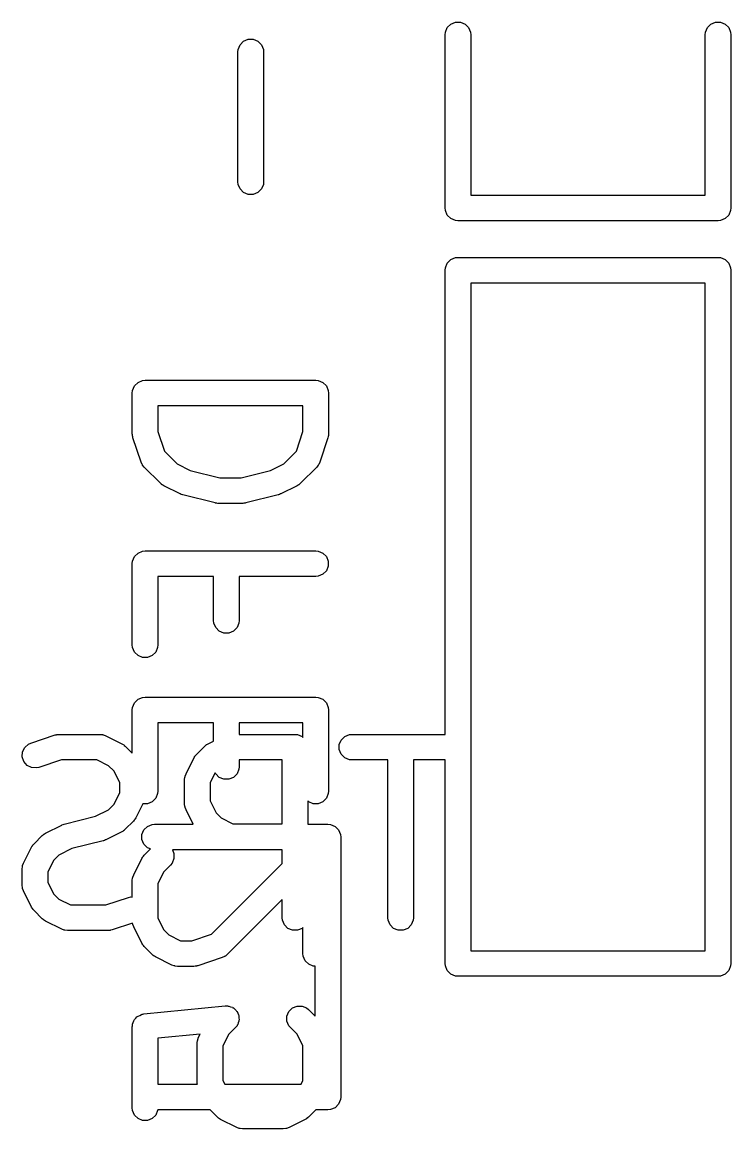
# Model space of a CAD drawing. Extents: x -2.1 to 1.75, y 0.25 to 2.72.
# Drawn here: x 1.1895 to 1.353, y 0.7683 to 1.0237 of the extents above; entities that cross this region are included whole.
import ezdxf

# ---------------------------------------------------------------- set-up
doc = ezdxf.new("R2010")
doc.units = 0
doc.header["$MEASUREMENT"] = 0
doc.layers.add('BLACK', color=7, linetype='CONTINUOUS')

msp = doc.modelspace()

# ---------------------------------------------------------------- linework, layer by layer
at = {"layer": 'BLACK', "linetype": 'CONTINUOUS'}
for p, q in [((1.2871, 1.02138), (1.28754, 1.02245)), ((1.28754, 1.02245), (1.28836, 1.02326)), ((1.28836, 1.02326), (1.28942, 1.0237)), ((1.28942, 1.0237), (1.29058, 1.0237)), ((1.29058, 1.0237), (1.29164, 1.02326)), ((1.29164, 1.02326), (1.29246, 1.02245)), ((1.29246, 1.02245), (1.2929, 1.02138)), ((1.3471, 1.02138), (1.34754, 1.02245)), ((1.34754, 1.02245), (1.34836, 1.02326)), ((1.34836, 1.02326), (1.34942, 1.0237)), ((1.34942, 1.0237), (1.35058, 1.0237)), ((1.35058, 1.0237), (1.35164, 1.02326)), ((1.35164, 1.02326), (1.35246, 1.02245)), ((1.35246, 1.02245), (1.3529, 1.02138)), ((1.23974, 1.01848), (1.24056, 1.0193)), ((1.24056, 1.0193), (1.24162, 1.01974)), ((1.24162, 1.01974), (1.24278, 1.01974)), ((1.24278, 1.01974), (1.24384, 1.0193)), ((1.24384, 1.0193), (1.24465, 1.01848)), ((1.28705, 1.02081), (1.2871, 1.02138)), ((1.28705, 0.98081), (1.28705, 1.02081)), ((1.2929, 1.02138), (1.29295, 1.02081)), ((1.29295, 1.02081), (1.29295, 0.98376)), ((1.34705, 1.02081), (1.3471, 1.02138)), ((1.34705, 0.98376), (1.34705, 1.02081)), ((1.3529, 1.02138), (1.35295, 1.02081)), ((1.35295, 1.02081), (1.35295, 0.98081)), ((1.23925, 1.01684), (1.2393, 1.01742)), ((1.23925, 0.98684), (1.23925, 1.01684)), ((1.2393, 1.01742), (1.23974, 1.01848)), ((1.24465, 1.01848), (1.2451, 1.01742)), ((1.2451, 1.01742), (1.24515, 1.01684)), ((1.24515, 1.01684), (1.24515, 0.98684)), ((1.2393, 0.98627), (1.23925, 0.98684)), ((1.23974, 0.9852), (1.2393, 0.98627)), ((1.2451, 0.98627), (1.24465, 0.9852)), ((1.24515, 0.98684), (1.2451, 0.98627)), ((1.24056, 0.98439), (1.23974, 0.9852)), ((1.24162, 0.98395), (1.24056, 0.98439)), ((1.24278, 0.98395), (1.24162, 0.98395)), ((1.24384, 0.98439), (1.24278, 0.98395)), ((1.24465, 0.9852), (1.24384, 0.98439)), ((1.29295, 0.98376), (1.34705, 0.98376)), ((1.2871, 0.98023), (1.28705, 0.98081)), ((1.35295, 0.98081), (1.3529, 0.98023)), ((1.28754, 0.97917), (1.2871, 0.98023)), ((1.28836, 0.97835), (1.28754, 0.97917)), ((1.28942, 0.97791), (1.28836, 0.97835)), ((1.35164, 0.97835), (1.35058, 0.97791)), ((1.35246, 0.97917), (1.35164, 0.97835)), ((1.3529, 0.98023), (1.35246, 0.97917)), ((1.29, 0.97785), (1.28942, 0.97791)), ((1.35, 0.97785), (1.29, 0.97785)), ((1.35058, 0.97791), (1.35, 0.97785)), ((1.2871, 0.96703), (1.28754, 0.9681)), ((1.28754, 0.9681), (1.28836, 0.96891)), ((1.28836, 0.96891), (1.28942, 0.96935)), ((1.28942, 0.96935), (1.29, 0.96941)), ((1.29, 0.96941), (1.35, 0.96941)), ((1.35, 0.96941), (1.35058, 0.96935)), ((1.35058, 0.96935), (1.35164, 0.96891)), ((1.35164, 0.96891), (1.35246, 0.9681)), ((1.35246, 0.9681), (1.3529, 0.96703)), ((1.28705, 0.96646), (1.2871, 0.96703)), ((1.28705, 0.85934), (1.28705, 0.96646)), ((1.3529, 0.96703), (1.35295, 0.96646)), ((1.35295, 0.96646), (1.35295, 0.80646)), ((1.29295, 0.9635), (1.29295, 0.80941)), ((1.34705, 0.9635), (1.29295, 0.9635)), ((1.34705, 0.80941), (1.34705, 0.9635)), ((1.21537, 0.93974), (1.21619, 0.94056)), ((1.21619, 0.94056), (1.21725, 0.941)), ((1.21725, 0.941), (1.21783, 0.94105)), ((1.21783, 0.94105), (1.2572, 0.94105)), ((1.2572, 0.94105), (1.25777, 0.941)), ((1.25777, 0.941), (1.25884, 0.94056)), ((1.25884, 0.94056), (1.25965, 0.93974)), ((1.21487, 0.9381), (1.21493, 0.93868)), ((1.21487, 0.92873), (1.21487, 0.9381)), ((1.21493, 0.93868), (1.21537, 0.93974)), ((1.25965, 0.93974), (1.26009, 0.93868)), ((1.26009, 0.93868), (1.26015, 0.9381)), ((1.26015, 0.9381), (1.26015, 0.92873)), ((1.25424, 0.93515), (1.22078, 0.93515)), ((1.22078, 0.93515), (1.22078, 0.92921)), ((1.25424, 0.92921), (1.25424, 0.93515)), ((1.2149, 0.92844), (1.21487, 0.92873)), ((1.2149, 0.92836), (1.2149, 0.92844)), ((1.21492, 0.92826), (1.2149, 0.92836)), ((1.21493, 0.92815), (1.21492, 0.92826)), ((1.21496, 0.92808), (1.21493, 0.92815)), ((1.21503, 0.92779), (1.21496, 0.92808)), ((1.2169, 0.92217), (1.21503, 0.92779)), ((1.22078, 0.92921), (1.22228, 0.9247)), ((1.25274, 0.9247), (1.25424, 0.92921)), ((1.26, 0.92779), (1.25812, 0.92217)), ((1.26006, 0.92808), (1.26, 0.92779)), ((1.26009, 0.92815), (1.26006, 0.92808)), ((1.2601, 0.92826), (1.26009, 0.92815)), ((1.26013, 0.92836), (1.2601, 0.92826)), ((1.26015, 0.92873), (1.26012, 0.92844)), ((1.26012, 0.92844), (1.26013, 0.92836)), ((1.22228, 0.9247), (1.2252, 0.92178)), ((1.24982, 0.92178), (1.25274, 0.9247)), ((1.21714, 0.92164), (1.2169, 0.92217)), ((1.25812, 0.92217), (1.25789, 0.92164)), ((1.21721, 0.92156), (1.21714, 0.92164)), ((1.21725, 0.92146), (1.21721, 0.92156)), ((1.21761, 0.92101), (1.21725, 0.92146)), ((1.22136, 0.91727), (1.21761, 0.92101)), ((1.2252, 0.92178), (1.22823, 0.92026)), ((1.22823, 0.92026), (1.23506, 0.91856)), ((1.23996, 0.91856), (1.24679, 0.92026)), ((1.24679, 0.92026), (1.24982, 0.92178)), ((1.25741, 0.92101), (1.25366, 0.91727)), ((1.25778, 0.92146), (1.25741, 0.92101)), ((1.25782, 0.92156), (1.25778, 0.92146)), ((1.25789, 0.92164), (1.25782, 0.92156)), ((1.22159, 0.91708), (1.22136, 0.91727)), ((1.22164, 0.91702), (1.22159, 0.91708)), ((1.22173, 0.91696), (1.22164, 0.91702)), ((1.22181, 0.9169), (1.22173, 0.91696)), ((1.23506, 0.91856), (1.23996, 0.91856)), ((1.25329, 0.91696), (1.25321, 0.9169)), ((1.25338, 0.91702), (1.25329, 0.91696)), ((1.25343, 0.91708), (1.25338, 0.91702)), ((1.25366, 0.91727), (1.25343, 0.91708)), ((1.22188, 0.91687), (1.22181, 0.9169)), ((1.22213, 0.91671), (1.22188, 0.91687)), ((1.22588, 0.91484), (1.22213, 0.91671)), ((1.22592, 0.91482), (1.22588, 0.91484)), ((1.22594, 0.91481), (1.22592, 0.91482)), ((1.22618, 0.91472), (1.22594, 0.91481)), ((1.22642, 0.91463), (1.22618, 0.91472)), ((1.22644, 0.91463), (1.22642, 0.91463)), ((1.22649, 0.91461), (1.22644, 0.91463)), ((1.23398, 0.91274), (1.22649, 0.91461)), ((1.24854, 0.91461), (1.24104, 0.91274)), ((1.24858, 0.91463), (1.24854, 0.91461)), ((1.2486, 0.91463), (1.24858, 0.91463)), ((1.24884, 0.91472), (1.2486, 0.91463)), ((1.24909, 0.91481), (1.24884, 0.91472)), ((1.2491, 0.91482), (1.24909, 0.91481)), ((1.24914, 0.91484), (1.2491, 0.91482)), ((1.25289, 0.91671), (1.24914, 0.91484)), ((1.25314, 0.91687), (1.25289, 0.91671)), ((1.25321, 0.9169), (1.25314, 0.91687)), ((1.23408, 0.91272), (1.23398, 0.91274)), ((1.23412, 0.91271), (1.23408, 0.91272)), ((1.23434, 0.91269), (1.23412, 0.91271)), ((1.23456, 0.91265), (1.23434, 0.91269)), ((1.2346, 0.91266), (1.23456, 0.91265)), ((1.2347, 0.91265), (1.2346, 0.91266)), ((1.24032, 0.91265), (1.2347, 0.91265)), ((1.24043, 0.91266), (1.24032, 0.91265)), ((1.24047, 0.91265), (1.24043, 0.91266)), ((1.24068, 0.91269), (1.24047, 0.91265)), ((1.2409, 0.91271), (1.24068, 0.91269)), ((1.24094, 0.91272), (1.2409, 0.91271)), ((1.24104, 0.91274), (1.24094, 0.91272)), ((1.21619, 0.90119), (1.21725, 0.90163)), ((1.21725, 0.90163), (1.21783, 0.90168)), ((1.21783, 0.90168), (1.2572, 0.90168)), ((1.2572, 0.90168), (1.25777, 0.90163)), ((1.25777, 0.90163), (1.25884, 0.90119)), ((1.21487, 0.89873), (1.21493, 0.89931)), ((1.21493, 0.89931), (1.21537, 0.90037)), ((1.21537, 0.90037), (1.21619, 0.90119)), ((1.25884, 0.90119), (1.25965, 0.90037)), ((1.25965, 0.90037), (1.26009, 0.89931)), ((1.26009, 0.89931), (1.26009, 0.89815)), ((1.21487, 0.87998), (1.21487, 0.89873)), ((1.25965, 0.89709), (1.25884, 0.89628)), ((1.26009, 0.89815), (1.25965, 0.89709)), ((1.23362, 0.89578), (1.22078, 0.89578)), ((1.22078, 0.89578), (1.22078, 0.87998)), ((1.23362, 0.88561), (1.23362, 0.89578)), ((1.2572, 0.89578), (1.23953, 0.89578)), ((1.23953, 0.89578), (1.23953, 0.88561)), ((1.25777, 0.89583), (1.2572, 0.89578)), ((1.25884, 0.89628), (1.25777, 0.89583)), ((1.23368, 0.88503), (1.23362, 0.88561)), ((1.23412, 0.88397), (1.23368, 0.88503)), ((1.23493, 0.88315), (1.23412, 0.88397)), ((1.23903, 0.88397), (1.23822, 0.88315)), ((1.23947, 0.88503), (1.23903, 0.88397)), ((1.23953, 0.88561), (1.23947, 0.88503)), ((1.236, 0.88271), (1.23493, 0.88315)), ((1.23715, 0.88271), (1.236, 0.88271)), ((1.23822, 0.88315), (1.23715, 0.88271)), ((1.21493, 0.87941), (1.21487, 0.87998)), ((1.21537, 0.87834), (1.21493, 0.87941)), ((1.22072, 0.87941), (1.22028, 0.87834)), ((1.22078, 0.87998), (1.22072, 0.87941)), ((1.21619, 0.87753), (1.21537, 0.87834)), ((1.21725, 0.87709), (1.21619, 0.87753)), ((1.2184, 0.87709), (1.21725, 0.87709)), ((1.21947, 0.87753), (1.2184, 0.87709)), ((1.22028, 0.87834), (1.21947, 0.87753)), ((1.21493, 0.86556), (1.21537, 0.86663)), ((1.21537, 0.86663), (1.21619, 0.86744)), ((1.21619, 0.86744), (1.21725, 0.86788)), ((1.21725, 0.86788), (1.21783, 0.86794)), ((1.21783, 0.86794), (1.2572, 0.86794)), ((1.2572, 0.86794), (1.25777, 0.86788)), ((1.25777, 0.86788), (1.25884, 0.86744)), ((1.25884, 0.86744), (1.25965, 0.86663)), ((1.25965, 0.86663), (1.26009, 0.86556)), ((1.21487, 0.86499), (1.21493, 0.86556)), ((1.21487, 0.85497), (1.21487, 0.86499)), ((1.26009, 0.86556), (1.26015, 0.86499)), ((1.26015, 0.86499), (1.26015, 0.84624)), ((1.23362, 0.86203), (1.22078, 0.86203)), ((1.22078, 0.86203), (1.22078, 0.84624)), ((1.23362, 0.85779), (1.23362, 0.86203)), ((1.25424, 0.86203), (1.23953, 0.86203)), ((1.23953, 0.86203), (1.23953, 0.85934)), ((1.25424, 0.85864), (1.25424, 0.86203)), ((1.19148, 0.85731), (1.1971, 0.85919)), ((1.1971, 0.85919), (1.19739, 0.85925)), ((1.19739, 0.85925), (1.19746, 0.85928)), ((1.19746, 0.85928), (1.19756, 0.85929)), ((1.19756, 0.85929), (1.19767, 0.85931)), ((1.19767, 0.85931), (1.19774, 0.85931)), ((1.19774, 0.85931), (1.19804, 0.85934)), ((1.19804, 0.85934), (1.20741, 0.85934)), ((1.20741, 0.85934), (1.20799, 0.85928)), ((1.20799, 0.85928), (1.20808, 0.85924)), ((1.20808, 0.85924), (1.20819, 0.85923)), ((1.20819, 0.85923), (1.20873, 0.85903)), ((1.20873, 0.85903), (1.21248, 0.85715)), ((1.23953, 0.85934), (1.2524, 0.85934)), ((1.2524, 0.85934), (1.25298, 0.85928)), ((1.25298, 0.85928), (1.25404, 0.85884)), ((1.25404, 0.85884), (1.25424, 0.85864)), ((1.26307, 0.85803), (1.26389, 0.85884)), ((1.26389, 0.85884), (1.26495, 0.85928)), ((1.26495, 0.85928), (1.26553, 0.85934)), ((1.26553, 0.85934), (1.28705, 0.85934)), ((1.18956, 0.85529), (1.19008, 0.85632)), ((1.19008, 0.85632), (1.19095, 0.85708)), ((1.19095, 0.85708), (1.19148, 0.85731)), ((1.21248, 0.85715), (1.21273, 0.857)), ((1.21273, 0.857), (1.2128, 0.85697)), ((1.2128, 0.85697), (1.21288, 0.8569)), ((1.21288, 0.8569), (1.21297, 0.85684)), ((1.21297, 0.85684), (1.21302, 0.85678)), ((1.21302, 0.85678), (1.21325, 0.8566)), ((1.21325, 0.8566), (1.21487, 0.85497)), ((1.22969, 0.85472), (1.23157, 0.8566)), ((1.23157, 0.8566), (1.23179, 0.85678)), ((1.23179, 0.85678), (1.23185, 0.85684)), ((1.23185, 0.85684), (1.23193, 0.8569)), ((1.23193, 0.8569), (1.23202, 0.85697)), ((1.23202, 0.85697), (1.23209, 0.857)), ((1.23209, 0.857), (1.23234, 0.85715)), ((1.23234, 0.85715), (1.23362, 0.85779)), ((1.26263, 0.85696), (1.26307, 0.85803)), ((1.26263, 0.85581), (1.26263, 0.85696)), ((1.26307, 0.85474), (1.26263, 0.85581)), ((1.18948, 0.85414), (1.18956, 0.85529)), ((1.18985, 0.85305), (1.18948, 0.85414)), ((1.19851, 0.85343), (1.19334, 0.85171)), ((1.20671, 0.85343), (1.19851, 0.85343)), ((1.20941, 0.85208), (1.20671, 0.85343)), ((1.22727, 0.85021), (1.22914, 0.85396)), ((1.22914, 0.85396), (1.2293, 0.8542)), ((1.2293, 0.8542), (1.22933, 0.85428)), ((1.22933, 0.85428), (1.22939, 0.85436)), ((1.22939, 0.85436), (1.22945, 0.85445)), ((1.22945, 0.85445), (1.22951, 0.8545)), ((1.22951, 0.8545), (1.22969, 0.85472)), ((1.24945, 0.85343), (1.23953, 0.85343)), ((1.23953, 0.85343), (1.23953, 0.85186)), ((1.24945, 0.83872), (1.24945, 0.85343)), ((1.26389, 0.85393), (1.26307, 0.85474)), ((1.26495, 0.85349), (1.26389, 0.85393)), ((1.26553, 0.85343), (1.26495, 0.85349)), ((1.27382, 0.85343), (1.26553, 0.85343)), ((1.27382, 0.81701), (1.27382, 0.85343)), ((1.28705, 0.85343), (1.27973, 0.85343)), ((1.27973, 0.85343), (1.27973, 0.81701)), ((1.28705, 0.80646), (1.28705, 0.85343)), ((1.1906, 0.85218), (1.18985, 0.85305)), ((1.19163, 0.85166), (1.1906, 0.85218)), ((1.19278, 0.85158), (1.19163, 0.85166)), ((1.19334, 0.85171), (1.19278, 0.85158)), ((1.21061, 0.85089), (1.20941, 0.85208)), ((1.21196, 0.84819), (1.21061, 0.85089)), ((1.23947, 0.85129), (1.23903, 0.85022)), ((1.23953, 0.85186), (1.23947, 0.85129)), ((1.21196, 0.84583), (1.21196, 0.84819)), ((1.22695, 0.84889), (1.22701, 0.84946)), ((1.22695, 0.84326), (1.22695, 0.84889)), ((1.22701, 0.84946), (1.22705, 0.84956)), ((1.22705, 0.84956), (1.22706, 0.84967)), ((1.22706, 0.84967), (1.22727, 0.85021)), ((1.23401, 0.85049), (1.23286, 0.84819)), ((1.23286, 0.84819), (1.23286, 0.84396)), ((1.23412, 0.85022), (1.23401, 0.85049)), ((1.23493, 0.84941), (1.23412, 0.85022)), ((1.236, 0.84897), (1.23493, 0.84941)), ((1.23715, 0.84897), (1.236, 0.84897)), ((1.23822, 0.84941), (1.23715, 0.84897)), ((1.23903, 0.85022), (1.23822, 0.84941)), ((1.21061, 0.84314), (1.21196, 0.84583)), ((1.22072, 0.84566), (1.22028, 0.8446)), ((1.22078, 0.84624), (1.22072, 0.84566)), ((1.26009, 0.84566), (1.25965, 0.8446)), ((1.26015, 0.84624), (1.26009, 0.84566)), ((1.20941, 0.84194), (1.21061, 0.84314)), ((1.21731, 0.84334), (1.21567, 0.84007)), ((1.2184, 0.84334), (1.21731, 0.84334)), ((1.21947, 0.84378), (1.2184, 0.84334)), ((1.22028, 0.8446), (1.21947, 0.84378)), ((1.22701, 0.84269), (1.22695, 0.84326)), ((1.23286, 0.84396), (1.23421, 0.84126)), ((1.25556, 0.84378), (1.25536, 0.84398)), ((1.25536, 0.84398), (1.25536, 0.83858)), ((1.25662, 0.84334), (1.25556, 0.84378)), ((1.25777, 0.84334), (1.25662, 0.84334)), ((1.25884, 0.84378), (1.25777, 0.84334)), ((1.25965, 0.8446), (1.25884, 0.84378)), ((1.19919, 0.83863), (1.20638, 0.84042)), ((1.20638, 0.84042), (1.20941, 0.84194)), ((1.22705, 0.84259), (1.22701, 0.84269)), ((1.22706, 0.84248), (1.22705, 0.84259)), ((1.22727, 0.84194), (1.22706, 0.84248)), ((1.22894, 0.83858), (1.22727, 0.84194)), ((1.23421, 0.84126), (1.2354, 0.84006)), ((1.19484, 0.83653), (1.19859, 0.8384)), ((1.19859, 0.8384), (1.19863, 0.83842)), ((1.19863, 0.83842), (1.19865, 0.83843)), ((1.19865, 0.83843), (1.19889, 0.83852)), ((1.19889, 0.83852), (1.19913, 0.83861)), ((1.19913, 0.83861), (1.19915, 0.83861)), ((1.19915, 0.83861), (1.19919, 0.83863)), ((1.21512, 0.8393), (1.21325, 0.83742)), ((1.21531, 0.83953), (1.21512, 0.8393)), ((1.21537, 0.83958), (1.21531, 0.83953)), ((1.21542, 0.83967), (1.21537, 0.83958)), ((1.21549, 0.83975), (1.21542, 0.83967)), ((1.21552, 0.83982), (1.21549, 0.83975)), ((1.21567, 0.84007), (1.21552, 0.83982)), ((1.21754, 0.83727), (1.21836, 0.83809)), ((1.21836, 0.83809), (1.21942, 0.83853)), ((1.21942, 0.83853), (1.22, 0.83858)), ((1.22, 0.83858), (1.22894, 0.83858)), ((1.2354, 0.84006), (1.2381, 0.83872)), ((1.2381, 0.83872), (1.24945, 0.83872)), ((1.25536, 0.83858), (1.26, 0.83858)), ((1.26, 0.83858), (1.26058, 0.83853)), ((1.26058, 0.83853), (1.26164, 0.83809)), ((1.26164, 0.83809), (1.26246, 0.83727)), ((1.1922, 0.8341), (1.19407, 0.83598)), ((1.19407, 0.83598), (1.1943, 0.83616)), ((1.1943, 0.83616), (1.19435, 0.83622)), ((1.19435, 0.83622), (1.19444, 0.83628)), ((1.19444, 0.83628), (1.19452, 0.83634)), ((1.19452, 0.83634), (1.19459, 0.83637)), ((1.19459, 0.83637), (1.19484, 0.83653)), ((1.21248, 0.83687), (1.20873, 0.835)), ((1.21273, 0.83703), (1.21248, 0.83687)), ((1.2128, 0.83706), (1.21273, 0.83703)), ((1.21288, 0.83712), (1.2128, 0.83706)), ((1.21297, 0.83718), (1.21288, 0.83712)), ((1.21302, 0.83724), (1.21297, 0.83718)), ((1.21325, 0.83742), (1.21302, 0.83724)), ((1.2171, 0.83621), (1.21754, 0.83727)), ((1.2171, 0.83505), (1.2171, 0.83621)), ((1.26246, 0.83727), (1.2629, 0.83621)), ((1.2629, 0.83621), (1.26295, 0.83563)), ((1.26295, 0.83563), (1.26295, 0.77563)), ((1.18977, 0.82958), (1.19164, 0.83333)), ((1.19164, 0.83333), (1.1918, 0.83358)), ((1.1918, 0.83358), (1.19183, 0.83365)), ((1.19183, 0.83365), (1.1919, 0.83373)), ((1.1919, 0.83373), (1.19195, 0.83382)), ((1.19195, 0.83382), (1.19201, 0.83387)), ((1.19201, 0.83387), (1.1922, 0.8341)), ((1.20094, 0.83298), (1.19791, 0.83146)), ((1.20813, 0.83477), (1.20094, 0.83298)), ((1.20817, 0.83479), (1.20813, 0.83477)), ((1.20819, 0.83479), (1.20817, 0.83479)), ((1.20843, 0.83488), (1.20819, 0.83479)), ((1.20867, 0.83497), (1.20843, 0.83488)), ((1.20869, 0.83498), (1.20867, 0.83497)), ((1.20873, 0.835), (1.20869, 0.83498)), ((1.21754, 0.83399), (1.2171, 0.83505)), ((1.21836, 0.83317), (1.21754, 0.83399)), ((1.21761, 0.83145), (1.21905, 0.83289)), ((1.21905, 0.83289), (1.21836, 0.83317)), ((1.22412, 0.83268), (1.22447, 0.83182)), ((1.24945, 0.83268), (1.22412, 0.83268)), ((1.24945, 0.82954), (1.24945, 0.83268)), ((1.19671, 0.83026), (1.19536, 0.82757)), ((1.19791, 0.83146), (1.19671, 0.83026)), ((1.21519, 0.82694), (1.21706, 0.83068)), ((1.21706, 0.83068), (1.21722, 0.83093)), ((1.21722, 0.83093), (1.21725, 0.831)), ((1.21725, 0.831), (1.21731, 0.83109)), ((1.21731, 0.83109), (1.21737, 0.83117)), ((1.21737, 0.83117), (1.21743, 0.83123)), ((1.21743, 0.83123), (1.21761, 0.83145)), ((1.22447, 0.83066), (1.22403, 0.8296)), ((1.22447, 0.83182), (1.22447, 0.83066)), ((1.18946, 0.82826), (1.18951, 0.82884)), ((1.18946, 0.82451), (1.18946, 0.82826)), ((1.18951, 0.82884), (1.18956, 0.82894)), ((1.18956, 0.82904), (1.18977, 0.82958)), ((1.18956, 0.82894), (1.18956, 0.82904)), ((1.19536, 0.82757), (1.19536, 0.82521)), ((1.22213, 0.82762), (1.22078, 0.82492)), ((1.22366, 0.82915), (1.22213, 0.82762)), ((1.22403, 0.8296), (1.22366, 0.82915)), ((1.23311, 0.8132), (1.24945, 0.82954)), ((1.19536, 0.82521), (1.19671, 0.82251)), ((1.21487, 0.82561), (1.21493, 0.82619)), ((1.21487, 0.8218), (1.21487, 0.82561)), ((1.21493, 0.82619), (1.21497, 0.82629)), ((1.21497, 0.82629), (1.21498, 0.82639)), ((1.21498, 0.82639), (1.21519, 0.82694)), ((1.18951, 0.82394), (1.18946, 0.82451)), ((1.18956, 0.82384), (1.18951, 0.82394)), ((1.18956, 0.82373), (1.18956, 0.82384)), ((1.18977, 0.82319), (1.18956, 0.82373)), ((1.19164, 0.81944), (1.18977, 0.82319)), ((1.19671, 0.82251), (1.19791, 0.82132)), ((1.22078, 0.82492), (1.22078, 0.81694)), ((1.19791, 0.82132), (1.20061, 0.81997)), ((1.20061, 0.81997), (1.2088, 0.81997)), ((1.2088, 0.81997), (1.21397, 0.82169)), ((1.21397, 0.82169), (1.21454, 0.82182)), ((1.21454, 0.82182), (1.21487, 0.8218)), ((1.24945, 0.82119), (1.23679, 0.80853)), ((1.24945, 0.81701), (1.24945, 0.82119)), ((1.1918, 0.8192), (1.19164, 0.81944)), ((1.19183, 0.81912), (1.1918, 0.8192)), ((1.1919, 0.81904), (1.19183, 0.81912)), ((1.19195, 0.81895), (1.1919, 0.81904)), ((1.19201, 0.8189), (1.19195, 0.81895)), ((1.1922, 0.81868), (1.19201, 0.8189)), ((1.19407, 0.8168), (1.1922, 0.81868)), ((1.1943, 0.81662), (1.19407, 0.8168)), ((1.19435, 0.81656), (1.1943, 0.81662)), ((1.19444, 0.8165), (1.19435, 0.81656)), ((1.19452, 0.81643), (1.19444, 0.8165)), ((1.19459, 0.8164), (1.19452, 0.81643)), ((1.19484, 0.81625), (1.19459, 0.8164)), ((1.19859, 0.81437), (1.19484, 0.81625)), ((1.21492, 0.81578), (1.21022, 0.81421)), ((1.21493, 0.81567), (1.21492, 0.81578)), ((1.21497, 0.81557), (1.21493, 0.81567)), ((1.21498, 0.81546), (1.21497, 0.81557)), ((1.21519, 0.81492), (1.21498, 0.81546)), ((1.21706, 0.81117), (1.21519, 0.81492)), ((1.22078, 0.81694), (1.22213, 0.81424)), ((1.24951, 0.81644), (1.24945, 0.81701)), ((1.24995, 0.81537), (1.24951, 0.81644)), ((1.25076, 0.81456), (1.24995, 0.81537)), ((1.25424, 0.81476), (1.25404, 0.81456)), ((1.25424, 0.80874), (1.25424, 0.81476)), ((1.27388, 0.81644), (1.27382, 0.81701)), ((1.27432, 0.81537), (1.27388, 0.81644)), ((1.27513, 0.81456), (1.27432, 0.81537)), ((1.27923, 0.81537), (1.27842, 0.81456)), ((1.27967, 0.81644), (1.27923, 0.81537)), ((1.27973, 0.81701), (1.27967, 0.81644)), ((1.19913, 0.81417), (1.19859, 0.81437)), ((1.19924, 0.81416), (1.19913, 0.81417)), ((1.19933, 0.81412), (1.19924, 0.81416)), ((1.19991, 0.81406), (1.19933, 0.81412)), ((1.20928, 0.81406), (1.19991, 0.81406)), ((1.20958, 0.81409), (1.20928, 0.81406)), ((1.20965, 0.81409), (1.20958, 0.81409)), ((1.20976, 0.81411), (1.20965, 0.81409)), ((1.20986, 0.81412), (1.20976, 0.81411)), ((1.20993, 0.81415), (1.20986, 0.81412)), ((1.21022, 0.81421), (1.20993, 0.81415)), ((1.22213, 0.81424), (1.22333, 0.81304)), ((1.22333, 0.81304), (1.22602, 0.81169)), ((1.2286, 0.81169), (1.23311, 0.8132)), ((1.25183, 0.81412), (1.25076, 0.81456)), ((1.25298, 0.81412), (1.25183, 0.81412)), ((1.25404, 0.81456), (1.25298, 0.81412)), ((1.2762, 0.81412), (1.27513, 0.81456)), ((1.27735, 0.81412), (1.2762, 0.81412)), ((1.27842, 0.81456), (1.27735, 0.81412)), ((1.21722, 0.81092), (1.21706, 0.81117)), ((1.21725, 0.81085), (1.21722, 0.81092)), ((1.21731, 0.81077), (1.21725, 0.81085)), ((1.21737, 0.81068), (1.21731, 0.81077)), ((1.21743, 0.81063), (1.21737, 0.81068)), ((1.21761, 0.8104), (1.21743, 0.81063)), ((1.21949, 0.80853), (1.21761, 0.8104)), ((1.22602, 0.81169), (1.2286, 0.81169)), ((1.21972, 0.80834), (1.21949, 0.80853)), ((1.21977, 0.80828), (1.21972, 0.80834)), ((1.21986, 0.80823), (1.21977, 0.80828)), ((1.21994, 0.80816), (1.21986, 0.80823)), ((1.22001, 0.80813), (1.21994, 0.80816)), ((1.22026, 0.80798), (1.22001, 0.80813)), ((1.22401, 0.8061), (1.22026, 0.80798)), ((1.23563, 0.80782), (1.23001, 0.80594)), ((1.23616, 0.80805), (1.23563, 0.80782)), ((1.23624, 0.80812), (1.23616, 0.80805)), ((1.23634, 0.80816), (1.23624, 0.80812)), ((1.23679, 0.80853), (1.23634, 0.80816)), ((1.2543, 0.80817), (1.25424, 0.80874)), ((1.25474, 0.8071), (1.2543, 0.80817)), ((1.25556, 0.80629), (1.25474, 0.8071)), ((1.29295, 0.80941), (1.34705, 0.80941)), ((1.22455, 0.80589), (1.22401, 0.8061)), ((1.22465, 0.80589), (1.22455, 0.80589)), ((1.22475, 0.80585), (1.22465, 0.80589)), ((1.22533, 0.80579), (1.22475, 0.80585)), ((1.22908, 0.80579), (1.22533, 0.80579)), ((1.22937, 0.80582), (1.22908, 0.80579)), ((1.22945, 0.80581), (1.22937, 0.80582)), ((1.22955, 0.80584), (1.22945, 0.80581)), ((1.22965, 0.80585), (1.22955, 0.80584)), ((1.22972, 0.80588), (1.22965, 0.80585)), ((1.23001, 0.80594), (1.22972, 0.80588)), ((1.25662, 0.80585), (1.25556, 0.80629)), ((1.25705, 0.80585), (1.25662, 0.80585)), ((1.25705, 0.79432), (1.25705, 0.80585)), ((1.2871, 0.80588), (1.28705, 0.80646)), ((1.28754, 0.80482), (1.2871, 0.80588)), ((1.28836, 0.804), (1.28754, 0.80482)), ((1.35246, 0.80482), (1.35164, 0.804)), ((1.3529, 0.80588), (1.35246, 0.80482)), ((1.35295, 0.80646), (1.3529, 0.80588)), ((1.28942, 0.80356), (1.28836, 0.804)), ((1.29, 0.8035), (1.28942, 0.80356)), ((1.35, 0.8035), (1.29, 0.8035)), ((1.35058, 0.80356), (1.35, 0.8035)), ((1.35164, 0.804), (1.35058, 0.80356)), ((1.21608, 0.79422), (1.21619, 0.79432)), ((1.21619, 0.79432), (1.21659, 0.79449)), ((1.21659, 0.79449), (1.21697, 0.79469)), ((1.21697, 0.79469), (1.21718, 0.79474)), ((1.21718, 0.79474), (1.21725, 0.79477)), ((1.21725, 0.79477), (1.21732, 0.79477)), ((1.21732, 0.79477), (1.21753, 0.79481)), ((1.21753, 0.79481), (1.23628, 0.79668)), ((1.23628, 0.79668), (1.23686, 0.79668)), ((1.23686, 0.79668), (1.237, 0.79664)), ((1.237, 0.79664), (1.23715, 0.79664)), ((1.23715, 0.79664), (1.23755, 0.79647)), ((1.23755, 0.79647), (1.23796, 0.79635)), ((1.23796, 0.79635), (1.23808, 0.79626)), ((1.23808, 0.79626), (1.23822, 0.7962)), ((1.23822, 0.7962), (1.23852, 0.79589)), ((1.23852, 0.79589), (1.23885, 0.79562)), ((1.23885, 0.79562), (1.23893, 0.79549)), ((1.23893, 0.79549), (1.23903, 0.79538)), ((1.23903, 0.79538), (1.2392, 0.79499)), ((1.2392, 0.79499), (1.2394, 0.79461)), ((1.2394, 0.79461), (1.23941, 0.79446)), ((1.23941, 0.79446), (1.23947, 0.79432)), ((1.25055, 0.79432), (1.25099, 0.79538)), ((1.25099, 0.79538), (1.25181, 0.7962)), ((1.25181, 0.7962), (1.25287, 0.79664)), ((1.25287, 0.79664), (1.25402, 0.79664)), ((1.25402, 0.79664), (1.25509, 0.7962)), ((1.25509, 0.7962), (1.25554, 0.79583)), ((1.25554, 0.79583), (1.25705, 0.79432)), ((1.21487, 0.79187), (1.2149, 0.79208)), ((1.21487, 0.77312), (1.21487, 0.79187)), ((1.21489, 0.79215), (1.21491, 0.79222)), ((1.2149, 0.79208), (1.21489, 0.79215)), ((1.21491, 0.79222), (1.21493, 0.79245)), ((1.21493, 0.79245), (1.2151, 0.79284)), ((1.2151, 0.79284), (1.21522, 0.79326)), ((1.21522, 0.79326), (1.21532, 0.79337)), ((1.21532, 0.79337), (1.21537, 0.79351)), ((1.21537, 0.79351), (1.21568, 0.79381)), ((1.21568, 0.79381), (1.21595, 0.79415)), ((1.21595, 0.79415), (1.21608, 0.79422)), ((1.23903, 0.7921), (1.23866, 0.79166)), ((1.23909, 0.79224), (1.23903, 0.7921)), ((1.23918, 0.79236), (1.23909, 0.79224)), ((1.23931, 0.79277), (1.23918, 0.79236)), ((1.23947, 0.79317), (1.23931, 0.79277)), ((1.23947, 0.79432), (1.23947, 0.79389)), ((1.23947, 0.79389), (1.23951, 0.79346)), ((1.23951, 0.79346), (1.23947, 0.79332)), ((1.23947, 0.79332), (1.23947, 0.79317)), ((1.25055, 0.79317), (1.25055, 0.79432)), ((1.25099, 0.7921), (1.25055, 0.79317)), ((1.25136, 0.79166), (1.25099, 0.7921)), ((1.23055, 0.79017), (1.22078, 0.7892)), ((1.22998, 0.7889), (1.23018, 0.78944)), ((1.23018, 0.78944), (1.23055, 0.79017)), ((1.23713, 0.79012), (1.23578, 0.78742)), ((1.23866, 0.79166), (1.23713, 0.79012)), ((1.2529, 0.79012), (1.25136, 0.79166)), ((1.25424, 0.78742), (1.2529, 0.79012)), ((1.22078, 0.7892), (1.22078, 0.77858)), ((1.22987, 0.78812), (1.22993, 0.7887)), ((1.22987, 0.77875), (1.22987, 0.78812)), ((1.22993, 0.7887), (1.22997, 0.78879)), ((1.22997, 0.78879), (1.22998, 0.7889)), ((1.23578, 0.78742), (1.23578, 0.77944)), ((1.25424, 0.77944), (1.25424, 0.78742)), ((1.23578, 0.77944), (1.23621, 0.77858)), ((1.25381, 0.77858), (1.25424, 0.77944)), ((1.22078, 0.77858), (1.22989, 0.77858)), ((1.22989, 0.77858), (1.22987, 0.77875)), ((1.23621, 0.77858), (1.25381, 0.77858)), ((1.26246, 0.77399), (1.26164, 0.77317)), ((1.2629, 0.77505), (1.26246, 0.77399)), ((1.26295, 0.77563), (1.2629, 0.77505)), ((1.21493, 0.77255), (1.21487, 0.77312)), ((1.21537, 0.77148), (1.21493, 0.77255)), ((1.21619, 0.77067), (1.21537, 0.77148)), ((1.22028, 0.77148), (1.21947, 0.77067)), ((1.22072, 0.77255), (1.22028, 0.77148)), ((1.22074, 0.77268), (1.22072, 0.77255)), ((1.23284, 0.77268), (1.22074, 0.77268)), ((1.23449, 0.77103), (1.23284, 0.77268)), ((1.25718, 0.77268), (1.25554, 0.77103)), ((1.26, 0.77268), (1.25718, 0.77268)), ((1.26058, 0.77273), (1.26, 0.77268)), ((1.26164, 0.77317), (1.26058, 0.77273)), ((1.21725, 0.77023), (1.21619, 0.77067)), ((1.2184, 0.77023), (1.21725, 0.77023)), ((1.21947, 0.77067), (1.2184, 0.77023)), ((1.23471, 0.77085), (1.23449, 0.77103)), ((1.23476, 0.77079), (1.23471, 0.77085)), ((1.23485, 0.77073), (1.23476, 0.77079)), ((1.23493, 0.77067), (1.23485, 0.77073)), ((1.23501, 0.77064), (1.23493, 0.77067)), ((1.23525, 0.77048), (1.23501, 0.77064)), ((1.239, 0.76861), (1.23525, 0.77048)), ((1.25477, 0.77048), (1.25102, 0.76861)), ((1.25502, 0.77064), (1.25477, 0.77048)), ((1.25509, 0.77067), (1.25502, 0.77064)), ((1.25517, 0.77073), (1.25509, 0.77067)), ((1.25526, 0.77079), (1.25517, 0.77073)), ((1.25531, 0.77085), (1.25526, 0.77079)), ((1.25554, 0.77103), (1.25531, 0.77085)), ((1.23954, 0.7684), (1.239, 0.76861)), ((1.23965, 0.76839), (1.23954, 0.7684)), ((1.23975, 0.76835), (1.23965, 0.76839)), ((1.24032, 0.76829), (1.23975, 0.76835)), ((1.2497, 0.76829), (1.24032, 0.76829)), ((1.25027, 0.76835), (1.2497, 0.76829)), ((1.25037, 0.76839), (1.25027, 0.76835)), ((1.25048, 0.7684), (1.25037, 0.76839)), ((1.25102, 0.76861), (1.25048, 0.7684))]:
    msp.add_line(p, q, dxfattribs=at)

doc.saveas('drawing.dxf')
